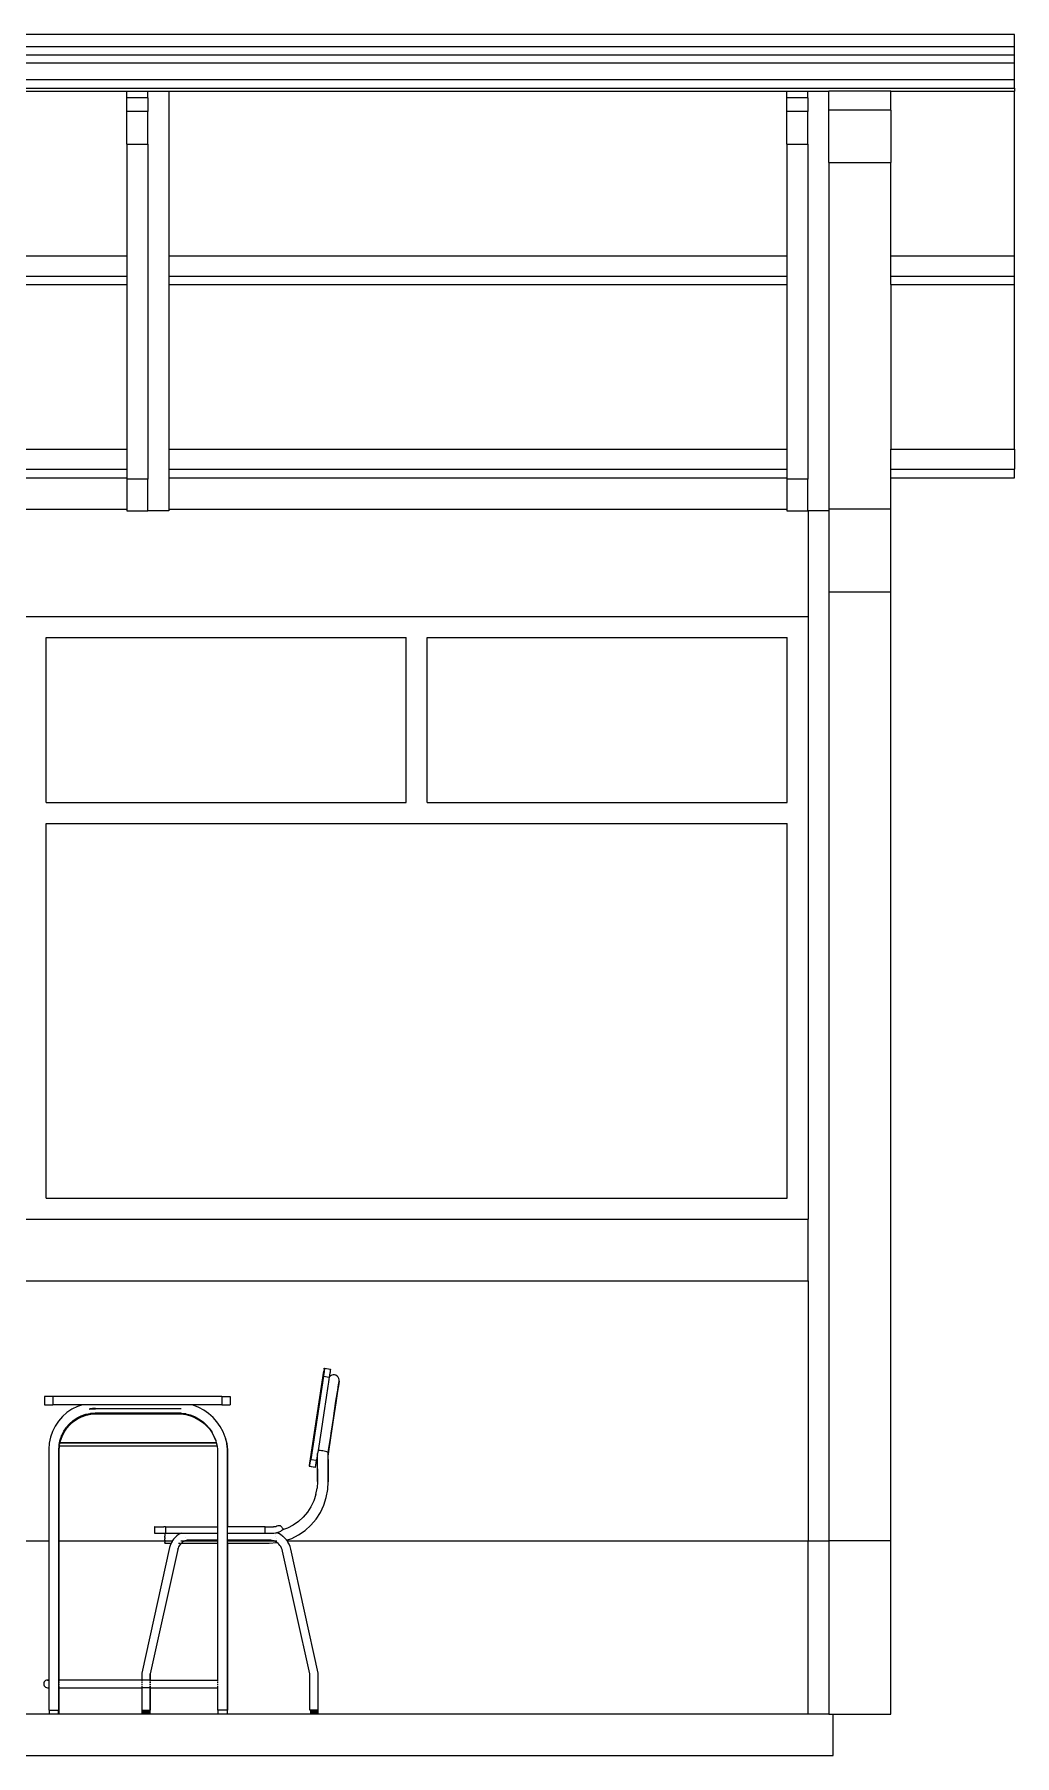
# Model space of a CAD drawing. Header units: metres. Extents: x -17 to 17.8, y -4 to 0.2.
# Drawn here: x 15.375 to 17.751, y -3.979 to 0.191 of the extents above; entities that cross this region are included whole.
import ezdxf

# ---------------------------------------------------------------- set-up
doc = ezdxf.new("R2010")
doc.units = ezdxf.units.M
doc.layers.add('SectionCutEdges', color=7, linetype='Continuous')

msp = doc.modelspace()

# ---------------------------------------------------------------- linework, layer by layer
for p, q in [((17.7507, 0.1909), (-2.9293, 0.1909)), ((17.7507, 0.19), (17.7507, 0.1909)), ((17.7507, 0.1873), (17.7507, 0.19)), ((17.7507, 0.1829), (17.7507, 0.1873)), ((17.7507, 0.1769), (17.7507, 0.1829)), ((17.7507, 0.1695), (17.7507, 0.1769)), ((17.7507, 0.1609), (17.7507, 0.1695)), ((17.7507, 0.1609), (-2.9293, 0.1609)), ((17.7507, 0.1407), (-2.9293, 0.1407)), ((17.7507, 0.1407), (17.7507, 0.1609)), ((17.7507, 0.1214), (17.7507, 0.1407)), ((17.7507, 0.1214), (-2.9293, 0.1214)), ((17.7507, 0.0812), (17.7507, 0.1214)), ((14.1028, 0.0531), (15.5995, 0.0531)), ((15.5995, 0.0373), (15.5995, 0.0531)), ((15.5995, 0.0531), (15.6503, 0.0531)), ((15.6503, 0.0373), (15.6503, 0.0531)), ((15.6503, 0.0531), (15.7011, 0.0531)), ((15.7011, 0.0531), (17.1991, 0.0531)), ((15.7011, 0.0531), (15.7011, -0.3457)), ((17.1991, 0.0373), (17.1991, 0.0531)), ((17.1991, 0.0531), (17.2499, 0.0531)), ((17.2499, 0.0373), (17.2499, 0.0531)), ((17.2499, 0.0531), (17.3007, 0.0531)), ((17.4507, 0.0531), (17.3007, 0.0531)), ((17.3007, 0.0078), (17.3007, 0.0531)), ((17.4507, 0.0078), (17.4507, 0.0531)), ((17.4507, 0.0531), (17.7507, 0.0531)), ((17.7507, 0.0605), (17.7507, 0.0531)), ((17.7507, -0.3457), (17.7507, 0.0531)), ((15.5995, 0.0039), (15.5995, 0.0373)), ((15.6503, 0.0373), (15.5995, 0.0373)), ((15.6503, 0.0373), (15.6503, 0.0039)), ((17.1991, 0.0039), (17.1991, 0.0373)), ((17.2499, 0.0373), (17.1991, 0.0373)), ((17.2499, 0.0373), (17.2499, 0.0039)), ((15.5995, -0.0752), (15.5995, -0.3457)), ((15.6503, -0.0752), (15.6503, -0.887)), ((17.1991, -0.0752), (17.1991, -0.3457)), ((17.2499, -0.0752), (17.2499, -0.887)), ((14.1028, -0.3457), (15.5995, -0.3457)), ((15.5995, -0.3457), (15.5995, -0.3947)), ((15.7011, -0.3457), (17.1991, -0.3457)), ((15.7011, -0.3457), (15.7011, -0.3947)), ((17.1991, -0.3457), (17.1991, -0.3947)), ((17.4507, -0.3457), (17.7507, -0.3457)), ((17.7507, -0.3947), (17.7507, -0.3457)), ((14.1028, -0.3947), (15.5995, -0.3947)), ((14.1028, -0.415), (15.5995, -0.415)), ((15.5995, -0.3947), (15.5995, -0.415)), ((15.5995, -0.415), (15.5995, -0.8138)), ((15.7011, -0.3947), (17.1991, -0.3947)), ((15.7011, -0.3947), (15.7011, -0.415)), ((15.7011, -0.415), (17.1991, -0.415)), ((15.7011, -0.415), (15.7011, -0.8138)), ((17.1991, -0.3947), (17.1991, -0.415)), ((17.1991, -0.415), (17.1991, -0.8138)), ((17.4507, -0.3947), (17.7507, -0.3947)), ((17.4507, -0.415), (17.7507, -0.415)), ((17.7507, -0.415), (17.7507, -0.3947)), ((17.7507, -0.8138), (17.7507, -0.415)), ((14.1028, -0.8138), (15.5995, -0.8138)), ((15.5995, -0.8138), (15.5995, -0.8628)), ((15.7011, -0.8138), (17.1991, -0.8138)), ((15.7011, -0.8138), (15.7011, -0.8628)), ((17.1991, -0.8138), (17.1991, -0.8628)), ((17.4507, -0.8138), (17.7507, -0.8138)), ((17.7507, -0.8138), (17.7507, -0.8628)), ((14.1028, -0.8628), (15.5995, -0.8628)), ((15.5995, -0.8628), (15.5995, -0.8831)), ((15.7011, -0.8628), (17.1991, -0.8628)), ((15.7011, -0.8628), (15.7011, -0.8831)), ((17.1991, -0.8628), (17.1991, -0.8831)), ((17.4507, -0.8628), (17.7507, -0.8628)), ((17.7507, -0.8831), (17.7507, -0.8628)), ((14.1028, -0.8831), (15.5995, -0.8831)), ((15.5995, -0.8831), (15.5995, -0.887)), ((15.7011, -0.8831), (17.1991, -0.8831)), ((15.7011, -0.8831), (15.7011, -0.9593)), ((17.1991, -0.8831), (17.1991, -0.887)), ((17.4507, -0.8831), (17.7507, -0.8831)), ((14.1028, -0.9593), (15.5995, -0.9593)), ((15.7011, -0.9632), (15.6503, -0.9632)), ((15.7011, -0.9593), (17.1991, -0.9593)), ((15.7011, -0.9593), (15.7011, -0.9632)), ((17.2507, -0.9632), (17.2499, -0.9632)), ((17.2507, -0.9632), (17.2507, -1.2193)), ((17.3007, -0.9632), (17.2507, -0.9632)), ((13.5057, -1.2193), (17.2507, -1.2193)), ((17.2507, -1.2193), (17.2507, -2.6793)), ((15.4036, -1.6701), (15.4036, -1.2701)), ((15.4036, -1.2701), (16.2763, -1.2701)), ((16.2763, -1.6701), (16.2763, -1.2701)), ((16.3271, -1.6701), (16.3271, -1.2701)), ((16.3271, -1.2701), (17.1999, -1.2701)), ((17.1999, -1.6701), (17.1999, -1.2701)), ((15.4036, -1.6701), (16.2763, -1.6701)), ((16.3271, -1.6701), (17.1999, -1.6701)), ((15.4036, -2.6285), (15.4036, -1.7209)), ((15.4036, -1.7209), (17.1999, -1.7209)), ((17.1999, -2.6285), (17.1999, -1.7209)), ((15.4036, -2.6285), (17.1999, -2.6285)), ((13.5057, -2.6793), (17.2507, -2.6793)), ((17.2507, -2.8293), (17.2507, -2.6793)), ((13.5057, -2.8293), (17.2507, -2.8293)), ((17.2507, -2.8293), (17.2507, -3.4593)), ((16.0773, -3.043), (16.0765, -3.048)), ((16.0773, -3.043), (16.0774, -3.0418)), ((16.0774, -3.0418), (16.0776, -3.041)), ((16.0776, -3.041), (16.0777, -3.0405)), ((16.0777, -3.0405), (16.0777, -3.0404)), ((16.0777, -3.0404), (16.0786, -3.0404)), ((16.0783, -3.043), (16.0781, -3.0444)), ((16.0784, -3.0418), (16.0783, -3.043)), ((16.0786, -3.041), (16.0784, -3.0418)), ((16.0786, -3.0404), (16.0786, -3.0405)), ((16.0786, -3.0404), (16.0928, -3.0427)), ((16.0786, -3.0405), (16.0786, -3.041)), ((16.0926, -3.0442), (16.0924, -3.0453)), ((16.0927, -3.0434), (16.0926, -3.0442)), ((16.0928, -3.0429), (16.0927, -3.0434)), ((16.0928, -3.0427), (16.0928, -3.0429)), ((16.0424, -3.2711), (16.0765, -3.048)), ((16.0757, -3.0598), (16.0449, -3.2617)), ((16.0761, -3.0573), (16.0757, -3.0598)), ((16.0757, -3.0598), (16.0899, -3.0622)), ((16.0765, -3.0548), (16.0761, -3.0573)), ((16.0769, -3.0524), (16.0765, -3.0548)), ((16.0772, -3.0501), (16.0769, -3.0524)), ((16.0775, -3.048), (16.0772, -3.0501)), ((16.0778, -3.0461), (16.0775, -3.048)), ((16.0781, -3.0444), (16.0778, -3.0461)), ((16.0865, -3.0844), (16.0823, -3.1119)), ((16.0881, -3.0742), (16.0865, -3.0844)), ((16.0891, -3.0675), (16.0881, -3.0742)), ((16.0881, -3.0742), (16.0882, -3.0749)), ((16.0899, -3.0624), (16.0891, -3.0675)), ((16.0903, -3.0596), (16.0899, -3.0622)), ((16.0903, -3.0616), (16.0899, -3.0624)), ((16.0899, -3.0622), (16.0899, -3.0624)), ((16.0907, -3.0571), (16.0903, -3.0596)), ((16.0928, -3.0591), (16.0903, -3.0616)), ((16.091, -3.0547), (16.0907, -3.0571)), ((16.0914, -3.0524), (16.091, -3.0547)), ((16.0917, -3.0503), (16.0914, -3.0524)), ((16.092, -3.0484), (16.0917, -3.0503)), ((16.0922, -3.0467), (16.092, -3.0484)), ((16.0924, -3.0453), (16.0922, -3.0467)), ((16.0958, -3.0574), (16.0928, -3.0591)), ((16.0992, -3.0566), (16.0958, -3.0574)), ((16.1026, -3.0567), (16.0992, -3.0566)), ((16.1059, -3.0577), (16.1026, -3.0567)), ((16.1089, -3.0596), (16.1059, -3.0577)), ((16.1113, -3.0622), (16.1089, -3.0596)), ((16.1127, -3.0789), (16.1101, -3.0966)), ((16.1103, -3.0939), (16.1125, -3.0798)), ((16.1129, -3.0653), (16.1113, -3.0622)), ((16.1125, -3.0798), (16.1128, -3.0775)), ((16.1136, -3.0724), (16.1127, -3.0789)), ((16.1128, -3.0775), (16.1136, -3.0724)), ((16.1137, -3.0688), (16.1129, -3.0653)), ((16.1136, -3.0724), (16.1137, -3.0688)), ((15.4, -3.1093), (15.3999, -3.1093)), ((15.3999, -3.1093), (15.3999, -3.1293)), ((15.4005, -3.1093), (15.4, -3.1093)), ((15.4014, -3.1093), (15.4005, -3.1093)), ((15.4025, -3.1093), (15.4014, -3.1093)), ((15.404, -3.1093), (15.4025, -3.1093)), ((15.4057, -3.1093), (15.404, -3.1093)), ((15.4077, -3.1093), (15.4057, -3.1093)), ((15.4099, -3.1093), (15.4077, -3.1093)), ((15.4122, -3.1093), (15.4099, -3.1093)), ((15.4147, -3.1093), (15.4122, -3.1093)), ((15.4172, -3.1093), (15.4147, -3.1093)), ((15.4199, -3.1093), (15.4172, -3.1093)), ((15.8299, -3.1093), (15.4199, -3.1093)), ((15.4199, -3.1093), (15.4199, -3.1293)), ((15.8299, -3.1093), (15.8299, -3.1293)), ((15.8299, -3.1093), (15.8325, -3.1093)), ((15.8325, -3.1093), (15.835, -3.1093)), ((15.835, -3.1093), (15.8375, -3.1093)), ((15.8375, -3.1093), (15.8399, -3.1093)), ((15.8399, -3.1093), (15.842, -3.1093)), ((15.842, -3.1093), (15.844, -3.1093)), ((15.844, -3.1093), (15.8457, -3.1093)), ((15.8457, -3.1093), (15.8472, -3.1093)), ((15.8472, -3.1093), (15.8483, -3.1093)), ((15.8483, -3.1093), (15.8492, -3.1093)), ((15.8492, -3.1093), (15.8497, -3.1093)), ((15.8497, -3.1093), (15.8499, -3.1093)), ((15.8499, -3.1093), (15.8499, -3.1293)), ((16.0823, -3.1119), (16.0767, -3.1485)), ((16.1059, -3.1246), (16.1004, -3.1611)), ((16.1007, -3.1561), (16.1053, -3.1263)), ((16.1053, -3.1263), (16.1062, -3.1206)), ((16.1101, -3.0966), (16.1059, -3.1246)), ((16.1062, -3.1206), (16.1096, -3.0981)), ((16.1096, -3.0981), (16.1103, -3.0939)), ((15.4, -3.1293), (15.3999, -3.1293)), ((15.4, -3.1293), (15.4005, -3.1293)), ((15.4014, -3.1293), (15.4005, -3.1293)), ((15.4014, -3.1293), (15.4025, -3.1293)), ((15.4025, -3.1293), (15.404, -3.1293)), ((15.404, -3.1293), (15.4057, -3.1293)), ((15.4057, -3.1293), (15.4077, -3.1293)), ((15.4077, -3.1293), (15.4099, -3.1293)), ((15.4099, -3.1293), (15.4122, -3.1293)), ((15.4122, -3.1293), (15.4147, -3.1293)), ((15.4147, -3.1293), (15.4172, -3.1293)), ((15.4172, -3.1293), (15.4199, -3.1293)), ((15.492, -3.1293), (15.4199, -3.1293)), ((15.4336, -3.169), (15.4254, -3.1811)), ((15.4432, -3.158), (15.4336, -3.169)), ((15.4542, -3.1483), (15.4432, -3.158)), ((15.4663, -3.1402), (15.4542, -3.1483)), ((15.4605, -3.1753), (15.4685, -3.1682)), ((15.4794, -3.1337), (15.4663, -3.1402)), ((15.4685, -3.1682), (15.4691, -3.1677)), ((15.4691, -3.1677), (15.4782, -3.1616)), ((15.4699, -3.17), (15.4794, -3.1636)), ((15.4782, -3.1616), (15.4786, -3.1613)), ((15.4786, -3.1613), (15.4887, -3.1563)), ((15.492, -3.1293), (15.4794, -3.1337)), ((15.4794, -3.1636), (15.4896, -3.1585)), ((15.4887, -3.1563), (15.4889, -3.1562)), ((15.4889, -3.1562), (15.4997, -3.1524)), ((15.4896, -3.1585), (15.5005, -3.1547)), ((15.4933, -3.1293), (15.492, -3.1293)), ((15.4992, -3.1293), (15.4933, -3.1293)), ((15.4933, -3.1293), (15.4933, -3.1293)), ((15.508, -3.1293), (15.4992, -3.1293)), ((15.4997, -3.1524), (15.4998, -3.1524)), ((15.4998, -3.1524), (15.5109, -3.1501)), ((15.5005, -3.1547), (15.5117, -3.1524)), ((15.5099, -3.1293), (15.508, -3.1293)), ((15.5092, -3.138), (15.5222, -3.137)), ((15.5092, -3.138), (15.5222, -3.137)), ((15.5096, -3.1404), (15.51, -3.1403)), ((15.5096, -3.1404), (15.51, -3.1403)), ((15.5219, -3.1293), (15.5099, -3.1293)), ((15.51, -3.1403), (15.523, -3.1393)), ((15.51, -3.1403), (15.523, -3.1393)), ((15.5109, -3.1501), (15.5114, -3.15)), ((15.5114, -3.15), (15.5227, -3.1492)), ((15.5117, -3.1524), (15.5234, -3.1515)), ((15.7317, -3.1293), (15.5219, -3.1293)), ((15.5227, -3.1492), (15.5233, -3.1492)), ((15.7311, -3.1393), (15.523, -3.1393)), ((15.7311, -3.1393), (15.523, -3.1393)), ((15.5233, -3.1492), (15.7304, -3.1492)), ((15.5234, -3.1515), (15.7311, -3.1515)), ((15.7304, -3.1492), (15.7313, -3.1493)), ((15.7311, -3.1515), (15.7423, -3.153)), ((15.7313, -3.1493), (15.7415, -3.1507)), ((15.7384, -3.1293), (15.7317, -3.1293)), ((15.7458, -3.1293), (15.7384, -3.1293)), ((15.7415, -3.1507), (15.7427, -3.151)), ((15.7423, -3.153), (15.7533, -3.1559)), ((15.7427, -3.151), (15.7525, -3.1536)), ((15.7495, -3.1293), (15.7458, -3.1293)), ((15.7543, -3.1293), (15.7495, -3.1293)), ((15.7525, -3.1536), (15.7631, -3.1577)), ((15.7533, -3.1559), (15.7639, -3.16)), ((15.7559, -3.1293), (15.7543, -3.1293)), ((15.7601, -3.1304), (15.7559, -3.1293)), ((15.8299, -3.1293), (15.7559, -3.1293)), ((15.7734, -3.1356), (15.7601, -3.1304)), ((15.7631, -3.1577), (15.7646, -3.1586)), ((15.7639, -3.16), (15.7739, -3.1654)), ((15.7646, -3.1586), (15.7732, -3.1631)), ((15.7732, -3.1631), (15.7747, -3.1642)), ((15.7859, -3.1423), (15.7734, -3.1356)), ((15.7739, -3.1654), (15.7833, -3.1719)), ((15.7747, -3.1642), (15.7825, -3.1696)), ((15.7976, -3.1504), (15.7859, -3.1423)), ((15.8083, -3.1599), (15.7976, -3.1504)), ((15.8178, -3.1706), (15.8083, -3.1599)), ((15.8299, -3.1293), (15.8325, -3.1293)), ((15.8325, -3.1293), (15.835, -3.1293)), ((15.835, -3.1293), (15.8375, -3.1293)), ((15.8375, -3.1293), (15.8399, -3.1293)), ((15.8399, -3.1293), (15.842, -3.1293)), ((15.842, -3.1293), (15.844, -3.1293)), ((15.844, -3.1293), (15.8457, -3.1293)), ((15.8457, -3.1293), (15.8472, -3.1293)), ((15.8472, -3.1293), (15.8483, -3.1293)), ((15.8483, -3.1293), (15.8492, -3.1293)), ((15.8492, -3.1293), (15.8497, -3.1293)), ((15.8497, -3.1293), (15.8499, -3.1293)), ((16.0767, -3.1485), (16.07, -3.1922)), ((16.1004, -3.1611), (16.0939, -3.2041)), ((16.0943, -3.1985), (16.0998, -3.1627)), ((16.0998, -3.1627), (16.1007, -3.1561)), ((15.4141, -3.208), (15.4111, -3.2223)), ((15.4189, -3.1942), (15.4141, -3.208)), ((15.4254, -3.1811), (15.4189, -3.1942)), ((15.4377, -3.2145), (15.4408, -3.2054)), ((15.4384, -3.2168), (15.4422, -3.2059)), ((15.4408, -3.2054), (15.4412, -3.2041)), ((15.4412, -3.2041), (15.4414, -3.2036)), ((15.4414, -3.2036), (15.4458, -3.1948)), ((15.4422, -3.2059), (15.4473, -3.1957)), ((15.4458, -3.1948), (15.4465, -3.1934)), ((15.4465, -3.1934), (15.4522, -3.185)), ((15.4473, -3.1957), (15.4537, -3.1862)), ((15.4522, -3.185), (15.4529, -3.1839)), ((15.4529, -3.1839), (15.4598, -3.1761)), ((15.4537, -3.1862), (15.4613, -3.1776)), ((15.4598, -3.1761), (15.4605, -3.1753)), ((15.4613, -3.1776), (15.4699, -3.17)), ((15.7825, -3.1696), (15.784, -3.171)), ((15.7833, -3.1719), (15.7918, -3.1795)), ((15.784, -3.171), (15.791, -3.1772)), ((15.791, -3.1772), (15.7925, -3.1788)), ((15.7918, -3.1795), (15.7993, -3.188)), ((15.7925, -3.1788), (15.7986, -3.1857)), ((15.7986, -3.1857), (15.8051, -3.195)), ((15.7993, -3.188), (15.8058, -3.1973)), ((15.8051, -3.195), (15.8062, -3.1971)), ((15.8058, -3.1973), (15.8112, -3.2074)), ((15.8062, -3.1971), (15.8105, -3.2051)), ((15.8105, -3.2051), (15.8113, -3.2073)), ((15.8112, -3.2074), (15.8149, -3.2168)), ((15.8113, -3.2073), (15.8146, -3.2157)), ((15.8259, -3.1823), (15.8178, -3.1706)), ((15.8326, -3.1948), (15.8259, -3.1823)), ((15.8378, -3.2081), (15.8326, -3.1948)), ((15.8381, -3.2092), (15.8378, -3.2081)), ((15.8386, -3.2104), (15.8381, -3.2092)), ((15.8414, -3.2219), (15.8381, -3.2092)), ((15.8422, -3.2242), (15.8386, -3.2104)), ((16.07, -3.1922), (16.0627, -3.2402)), ((16.0939, -3.2041), (16.0872, -3.248)), ((16.0872, -3.2451), (16.0933, -3.2051)), ((16.0933, -3.2051), (16.0943, -3.1985)), ((15.4111, -3.2223), (15.41, -3.2365)), ((15.41, -3.2365), (15.41, -3.4593)), ((15.4344, -3.2374), (15.435, -3.2299)), ((15.4344, -3.2397), (15.4344, -3.2374)), ((15.4344, -3.7964), (15.4344, -3.2397)), ((15.435, -3.2294), (15.4351, -3.2279)), ((15.4355, -3.2294), (15.435, -3.2294)), ((15.435, -3.2299), (15.435, -3.2294)), ((15.4355, -3.2299), (15.435, -3.2299)), ((15.4351, -3.2279), (15.4353, -3.2264)), ((15.4352, -3.2397), (15.4359, -3.2299)), ((15.4352, -3.4593), (15.4352, -3.2397)), ((15.4353, -3.2257), (15.4354, -3.2254)), ((15.4353, -3.2264), (15.4353, -3.2257)), ((15.4354, -3.2254), (15.4355, -3.2249)), ((15.4355, -3.2249), (15.436, -3.2223)), ((15.436, -3.2294), (15.4355, -3.2294)), ((15.4359, -3.2299), (15.4355, -3.2299)), ((15.436, -3.2223), (15.4356, -3.2223)), ((15.4361, -3.2218), (15.4357, -3.2218)), ((15.4359, -3.2299), (15.436, -3.2294)), ((15.8179, -3.2299), (15.4359, -3.2299)), ((15.436, -3.2223), (15.4361, -3.2218)), ((15.4368, -3.2223), (15.436, -3.2223)), ((15.436, -3.2294), (15.4361, -3.228)), ((15.8179, -3.2294), (15.436, -3.2294)), ((15.4361, -3.2218), (15.4372, -3.2165)), ((15.4369, -3.2218), (15.4361, -3.2218)), ((15.4361, -3.228), (15.4364, -3.2264)), ((15.4367, -3.2249), (15.4373, -3.2223)), ((15.4373, -3.2223), (15.4368, -3.2223)), ((15.4373, -3.2218), (15.4369, -3.2218)), ((15.4372, -3.2165), (15.4377, -3.2145)), ((15.4373, -3.2218), (15.4384, -3.2168)), ((15.8162, -3.2218), (15.4373, -3.2218)), ((15.4373, -3.2223), (15.4373, -3.2218)), ((15.8163, -3.2223), (15.4373, -3.2223)), ((15.8146, -3.2157), (15.8149, -3.2168)), ((15.8149, -3.2168), (15.8162, -3.2218)), ((15.8162, -3.2218), (15.8163, -3.2223)), ((15.8163, -3.2223), (15.817, -3.2249)), ((15.817, -3.2249), (15.8172, -3.2254)), ((15.8172, -3.2254), (15.8174, -3.2264)), ((15.8174, -3.2264), (15.8175, -3.2267)), ((15.8175, -3.2267), (15.8179, -3.2294)), ((15.8179, -3.2294), (15.8179, -3.2299)), ((15.8179, -3.2299), (15.819, -3.2378)), ((15.819, -3.2378), (15.819, -3.4254)), ((15.8418, -3.2243), (15.8414, -3.2219)), ((15.8434, -3.2361), (15.8418, -3.2243)), ((15.8442, -3.2384), (15.8422, -3.2242)), ((15.8434, -3.4254), (15.8434, -3.2361)), ((15.8442, -3.4254), (15.8442, -3.2384)), ((16.0611, -3.2508), (16.0607, -3.2531)), ((16.0611, -3.2508), (16.0617, -3.2471)), ((16.0612, -3.2552), (16.0611, -3.2508)), ((16.0627, -3.2402), (16.0617, -3.2471)), ((16.063, -3.2402), (16.0627, -3.2402)), ((16.0651, -3.2401), (16.063, -3.2402)), ((16.0679, -3.2403), (16.0651, -3.2401)), ((16.071, -3.2406), (16.0679, -3.2403)), ((16.0744, -3.2411), (16.071, -3.2406)), ((16.0778, -3.2417), (16.0744, -3.2411)), ((16.0809, -3.2424), (16.0778, -3.2417)), ((16.0836, -3.2431), (16.0809, -3.2424)), ((16.0856, -3.2439), (16.0836, -3.2431)), ((16.0868, -3.2445), (16.0856, -3.2439)), ((16.0872, -3.2451), (16.0868, -3.2445)), ((16.0872, -3.248), (16.0869, -3.2505)), ((16.0872, -3.248), (16.0872, -3.2451)), ((16.0876, -3.3158), (16.0872, -3.248)), ((16.0414, -3.2782), (16.0413, -3.2783)), ((16.0413, -3.2783), (16.0556, -3.2804)), ((16.0423, -3.2783), (16.0413, -3.2783)), ((16.0415, -3.2772), (16.0414, -3.2778)), ((16.0414, -3.2778), (16.0414, -3.2782)), ((16.0418, -3.2753), (16.0415, -3.2772)), ((16.0418, -3.2753), (16.0424, -3.2711)), ((16.0423, -3.2782), (16.0424, -3.2778)), ((16.0423, -3.2783), (16.0423, -3.2782)), ((16.0423, -3.2783), (16.0565, -3.2804)), ((16.0424, -3.2778), (16.0425, -3.2771)), ((16.0425, -3.2771), (16.0427, -3.2761)), ((16.0427, -3.2761), (16.0429, -3.2749)), ((16.0429, -3.2749), (16.0431, -3.2735)), ((16.0431, -3.2735), (16.0434, -3.2718)), ((16.0434, -3.2718), (16.0436, -3.27)), ((16.0436, -3.27), (16.0439, -3.2681)), ((16.0439, -3.2681), (16.0442, -3.266)), ((16.0442, -3.266), (16.0446, -3.2639)), ((16.0446, -3.2639), (16.0449, -3.2617)), ((16.0449, -3.2617), (16.0591, -3.2637)), ((16.0555, -3.2807), (16.0555, -3.2804)), ((16.0555, -3.2807), (16.0555, -3.2804)), ((16.0565, -3.2804), (16.0556, -3.2804)), ((16.0565, -3.2804), (16.0566, -3.2802)), ((16.0565, -3.2804), (16.0565, -3.2807)), ((16.0566, -3.2804), (16.0565, -3.2807)), ((16.0565, -3.2804), (16.0565, -3.2807)), ((16.0566, -3.2804), (16.0565, -3.2807)), ((16.0566, -3.2798), (16.0567, -3.2791)), ((16.0566, -3.2802), (16.0566, -3.2798)), ((16.0567, -3.2791), (16.0569, -3.2781)), ((16.0569, -3.2781), (16.0571, -3.2769)), ((16.0571, -3.2769), (16.0573, -3.2755)), ((16.0573, -3.2755), (16.0576, -3.2739)), ((16.0576, -3.2739), (16.0578, -3.272)), ((16.0578, -3.272), (16.0581, -3.2701)), ((16.0581, -3.2701), (16.0585, -3.268)), ((16.0585, -3.268), (16.0588, -3.2659)), ((16.0588, -3.2659), (16.0591, -3.2637)), ((16.0607, -3.2531), (16.0591, -3.2637)), ((16.0607, -3.2531), (16.0612, -3.3149)), ((16.0612, -3.3149), (16.0612, -3.2552)), ((16.0869, -3.2619), (16.0876, -3.3158)), ((16.0572, -3.3468), (16.0602, -3.3312)), ((16.0612, -3.3149), (16.0602, -3.3312)), ((16.0827, -3.3539), (16.0864, -3.3348)), ((16.0864, -3.3348), (16.0876, -3.3158)), ((16.0454, -3.3762), (16.0369, -3.3895)), ((16.0522, -3.3619), (16.0454, -3.3762)), ((16.0572, -3.3468), (16.0522, -3.3619)), ((16.0684, -3.39), (16.0767, -3.3724)), ((16.0767, -3.3724), (16.0827, -3.3539)), ((16.0152, -3.412), (16.0025, -3.4208)), ((16.0268, -3.4015), (16.0152, -3.412)), ((16.0369, -3.3895), (16.0268, -3.4015)), ((16.0455, -3.4209), (16.0579, -3.4062)), ((16.0579, -3.4062), (16.0684, -3.39)), ((14.2378, -3.4593), (15.41, -3.4593)), ((15.41, -3.4593), (15.4104, -3.4593)), ((15.41, -3.4593), (15.41, -3.7964)), ((15.4347, -3.4593), (15.4352, -3.4593)), ((15.4352, -3.4593), (15.6917, -3.4593)), ((15.4352, -3.7964), (15.4352, -3.4593)), ((15.6663, -3.4254), (15.6663, -3.4402)), ((15.6663, -3.4254), (15.6665, -3.4254)), ((15.6663, -3.4402), (15.6665, -3.4402)), ((15.6672, -3.4254), (15.6665, -3.4254)), ((15.6665, -3.4402), (15.6672, -3.4402)), ((15.6672, -3.4254), (15.6683, -3.4254)), ((15.6672, -3.4402), (15.6683, -3.4402)), ((15.6683, -3.4254), (15.6698, -3.4254)), ((15.6683, -3.4402), (15.6698, -3.4402)), ((15.6698, -3.4254), (15.6718, -3.4254)), ((15.6698, -3.4402), (15.6718, -3.4402)), ((15.6718, -3.4254), (15.674, -3.4254)), ((15.6718, -3.4402), (15.674, -3.4402)), ((15.674, -3.4254), (15.6766, -3.4254)), ((15.674, -3.4402), (15.6766, -3.4402)), ((15.6766, -3.4254), (15.6795, -3.4254)), ((15.6766, -3.4402), (15.6795, -3.4402)), ((15.6795, -3.4254), (15.6826, -3.4254)), ((15.6795, -3.4402), (15.6826, -3.4402)), ((15.6826, -3.4254), (15.6859, -3.4254)), ((15.6826, -3.4402), (15.6859, -3.4402)), ((15.6859, -3.4254), (15.6893, -3.4254)), ((15.6859, -3.4402), (15.6893, -3.4402)), ((15.6927, -3.4254), (15.6893, -3.4254)), ((15.6893, -3.4402), (15.6917, -3.4402)), ((15.6917, -3.4412), (15.6917, -3.4402)), ((15.6917, -3.4402), (15.6927, -3.4402)), ((15.6917, -3.4412), (15.6917, -3.444)), ((15.6917, -3.444), (15.6917, -3.4473)), ((15.6917, -3.4508), (15.6917, -3.4473)), ((15.6917, -3.4508), (15.6917, -3.4544)), ((15.6917, -3.4577), (15.6917, -3.4544)), ((15.6917, -3.4577), (15.6917, -3.4593)), ((15.6917, -3.4605), (15.6917, -3.4593)), ((15.6917, -3.4593), (15.7095, -3.4593)), ((15.6917, -3.4605), (15.6917, -3.4627)), ((15.6927, -3.4254), (15.819, -3.4254)), ((15.6927, -3.4254), (15.6927, -3.4402)), ((15.6927, -3.4402), (15.7315, -3.4402)), ((15.7089, -3.4605), (15.7077, -3.4627)), ((15.7092, -3.4597), (15.7088, -3.4605)), ((15.7093, -3.4598), (15.7089, -3.4605)), ((15.7095, -3.4593), (15.7092, -3.4597)), ((15.7096, -3.4593), (15.7093, -3.4597)), ((15.7093, -3.4597), (15.7093, -3.4598)), ((15.7106, -3.4577), (15.7095, -3.4593)), ((15.7095, -3.4593), (15.7096, -3.4593)), ((15.7107, -3.4577), (15.7096, -3.4593)), ((15.7096, -3.4593), (15.71, -3.4593)), ((15.7125, -3.4551), (15.7107, -3.4577)), ((15.7131, -3.4544), (15.7125, -3.4551)), ((15.7161, -3.4509), (15.7131, -3.4544)), ((15.7199, -3.4473), (15.7161, -3.4508)), ((15.7162, -3.4508), (15.7161, -3.4509)), ((15.72, -3.4473), (15.7162, -3.4508)), ((15.7202, -3.4471), (15.72, -3.4473)), ((15.7245, -3.444), (15.7202, -3.4471)), ((15.7246, -3.4439), (15.7245, -3.444)), ((15.7294, -3.4412), (15.7246, -3.4439)), ((15.7293, -3.4411), (15.7293, -3.4412)), ((15.7293, -3.4411), (15.7294, -3.4412)), ((15.7315, -3.4402), (15.7294, -3.4411)), ((15.7294, -3.4411), (15.7294, -3.4412)), ((15.7301, -3.4593), (15.7336, -3.4593)), ((15.7315, -3.4402), (15.7423, -3.4402)), ((15.7339, -3.4593), (15.7397, -3.4593)), ((15.7372, -3.4605), (15.7353, -3.4616)), ((15.738, -3.46), (15.7371, -3.4605)), ((15.7381, -3.46), (15.7372, -3.4605)), ((15.7381, -3.46), (15.738, -3.46)), ((15.7397, -3.4593), (15.7381, -3.46)), ((15.7397, -3.4593), (15.7398, -3.4593)), ((15.741, -3.4587), (15.7398, -3.4593)), ((15.7398, -3.4593), (15.819, -3.4593)), ((15.7403, -3.4406), (15.7403, -3.4406)), ((15.7411, -3.4587), (15.741, -3.4587)), ((15.7441, -3.4578), (15.7411, -3.4587)), ((15.7423, -3.4402), (15.7455, -3.4402)), ((15.7424, -3.4505), (15.7425, -3.4505)), ((15.7442, -3.4578), (15.7441, -3.4578)), ((15.7448, -3.4577), (15.7442, -3.4578)), ((15.7449, -3.4577), (15.7448, -3.4577)), ((15.7473, -3.4573), (15.7449, -3.4577)), ((15.7455, -3.4402), (15.819, -3.4402)), ((15.7508, -3.4571), (15.7473, -3.4573)), ((15.819, -3.4571), (15.7508, -3.4571)), ((15.819, -3.4254), (15.819, -3.4402)), ((15.819, -3.4402), (15.819, -3.4412)), ((15.819, -3.4412), (15.819, -3.4416)), ((15.819, -3.4416), (15.819, -3.4441)), ((15.819, -3.4441), (15.819, -3.4468)), ((15.819, -3.4468), (15.819, -3.4495)), ((15.819, -3.4495), (15.819, -3.452)), ((15.819, -3.452), (15.819, -3.4544)), ((15.819, -3.4544), (15.819, -3.4558)), ((15.819, -3.4558), (15.819, -3.4568)), ((15.819, -3.4568), (15.819, -3.4571)), ((15.819, -3.4571), (15.819, -3.4577)), ((15.819, -3.4577), (15.819, -3.4593)), ((15.819, -3.4593), (15.819, -3.4605)), ((15.819, -3.4605), (15.819, -3.4627)), ((15.8434, -3.4254), (15.843, -3.4254)), ((15.843, -3.4402), (15.8434, -3.4402)), ((15.8434, -3.4571), (15.843, -3.4571)), ((15.843, -3.4593), (15.8434, -3.4593)), ((15.8442, -3.4254), (15.8434, -3.4254)), ((15.8434, -3.4402), (15.8434, -3.4254)), ((15.8434, -3.4412), (15.8434, -3.4402)), ((15.8434, -3.4402), (15.8442, -3.4402)), ((15.8434, -3.4416), (15.8434, -3.4412)), ((15.8434, -3.4441), (15.8434, -3.4416)), ((15.8434, -3.4468), (15.8434, -3.4441)), ((15.8434, -3.4495), (15.8434, -3.4468)), ((15.8434, -3.452), (15.8434, -3.4495)), ((15.8434, -3.4544), (15.8434, -3.452)), ((15.8434, -3.4558), (15.8434, -3.4544)), ((15.8434, -3.4568), (15.8434, -3.4558)), ((15.8434, -3.4571), (15.8434, -3.4568)), ((15.944, -3.4571), (15.8434, -3.4571)), ((15.8434, -3.4577), (15.8434, -3.4571)), ((15.8434, -3.4593), (15.8434, -3.4577)), ((15.8434, -3.4605), (15.8434, -3.4593)), ((15.8434, -3.4593), (15.8442, -3.4593)), ((15.8434, -3.4627), (15.8434, -3.4605)), ((15.9347, -3.4254), (15.8442, -3.4254)), ((15.8442, -3.4412), (15.8442, -3.4402)), ((15.8442, -3.4402), (15.9347, -3.4402)), ((15.8442, -3.4593), (15.8442, -3.4577)), ((15.8442, -3.4605), (15.8442, -3.4593)), ((15.8442, -3.4593), (15.956, -3.4593)), ((15.9347, -3.4402), (15.9347, -3.4254)), ((15.9347, -3.4254), (15.9549, -3.4254)), ((15.9347, -3.4402), (15.95, -3.4402)), ((15.944, -3.4571), (15.9442, -3.4571)), ((15.9481, -3.4573), (15.9442, -3.4571)), ((15.9482, -3.4573), (15.9481, -3.4573)), ((15.9518, -3.4579), (15.9482, -3.4573)), ((15.95, -3.4402), (15.9501, -3.4402)), ((15.9501, -3.4402), (15.9529, -3.4402)), ((15.9519, -3.4579), (15.9518, -3.4579)), ((15.9554, -3.459), (15.9519, -3.4579)), ((15.9529, -3.4402), (15.9554, -3.4402)), ((15.9576, -3.4252), (15.9549, -3.4254)), ((15.9554, -3.4402), (15.9594, -3.4399)), ((15.9555, -3.459), (15.9554, -3.459)), ((15.956, -3.4593), (15.9555, -3.459)), ((15.9558, -3.4578), (15.9558, -3.4578)), ((15.9561, -3.4593), (15.956, -3.4593)), ((15.9569, -3.4597), (15.9561, -3.4593)), ((15.9561, -3.4593), (15.9592, -3.4593)), ((15.957, -3.4597), (15.9569, -3.4597)), ((15.9589, -3.4605), (15.957, -3.4597)), ((15.9602, -3.4247), (15.9576, -3.4252)), ((15.9586, -3.4493), (15.9586, -3.4493)), ((15.9608, -3.4616), (15.9589, -3.4605)), ((15.9593, -3.4593), (15.9593, -3.4593)), ((15.9594, -3.4399), (15.9596, -3.4399)), ((15.9595, -3.4593), (15.962, -3.4593)), ((15.9596, -3.4399), (15.9623, -3.4393)), ((15.9602, -3.4443), (15.9601, -3.4443)), ((15.9627, -3.4238), (15.9602, -3.4247)), ((15.9619, -3.4536), (15.9619, -3.4537)), ((15.962, -3.4593), (15.9625, -3.4593)), ((15.9623, -3.4393), (15.9639, -3.439)), ((15.9626, -3.4395), (15.9623, -3.4393)), ((15.9671, -3.4414), (15.9626, -3.4395)), ((15.965, -3.4226), (15.9627, -3.4238)), ((15.9639, -3.439), (15.9681, -3.4375)), ((15.965, -3.4226), (15.9656, -3.4223)), ((15.9656, -3.4223), (15.9661, -3.422)), ((15.9661, -3.422), (15.9667, -3.4218)), ((15.9667, -3.4218), (15.9673, -3.4217)), ((15.9676, -3.4416), (15.9671, -3.4414)), ((15.9673, -3.4217), (15.9679, -3.4216)), ((15.9715, -3.4439), (15.9676, -3.4416)), ((15.9679, -3.4216), (15.9685, -3.4216)), ((15.9681, -3.4375), (15.9722, -3.4354)), ((15.9685, -3.4216), (15.9692, -3.4216)), ((15.9692, -3.4216), (15.9698, -3.4217)), ((15.9698, -3.4217), (15.9704, -3.4218)), ((15.9704, -3.4218), (15.9709, -3.422)), ((15.9709, -3.422), (15.9715, -3.4223)), ((15.9715, -3.4223), (15.9721, -3.4226)), ((15.9729, -3.4446), (15.9715, -3.4439)), ((15.9786, -3.4304), (15.9721, -3.4226)), ((15.9722, -3.4354), (15.9725, -3.4352)), ((15.9725, -3.4352), (15.9744, -3.4339)), ((15.9756, -3.4466), (15.9729, -3.4446)), ((15.9759, -3.4328), (15.9744, -3.4339)), ((15.9777, -3.4482), (15.9756, -3.4466)), ((15.9759, -3.4328), (15.9767, -3.4321)), ((15.9887, -3.4279), (15.9767, -3.4321)), ((15.9767, -3.4321), (15.9786, -3.4304)), ((15.9782, -3.4486), (15.9777, -3.4482)), ((15.9791, -3.4494), (15.9782, -3.4486)), ((15.9818, -3.452), (15.9791, -3.4494)), ((15.9822, -3.4523), (15.9818, -3.452)), ((15.9839, -3.4542), (15.9822, -3.4523)), ((15.9854, -3.456), (15.9839, -3.4542)), ((15.9862, -3.4569), (15.9854, -3.456)), ((15.9863, -3.4571), (15.9862, -3.4569)), ((15.9866, -3.4575), (15.9863, -3.4571)), ((15.9866, -3.4575), (15.9988, -3.4532)), ((15.9878, -3.4593), (15.9866, -3.4575)), ((15.9878, -3.4593), (17.2507, -3.4593)), ((15.9896, -3.462), (15.9878, -3.4593)), ((16.0025, -3.4208), (15.9887, -3.4279)), ((15.9988, -3.4532), (16.0157, -3.4446)), ((16.0157, -3.4446), (16.0313, -3.4337)), ((16.0313, -3.4337), (16.0455, -3.4209)), ((17.2507, -3.8793), (17.2507, -3.4593)), ((17.2507, -3.4593), (17.3007, -3.4593)), ((15.703, -3.4751), (15.6353, -3.7792)), ((15.7031, -3.4751), (15.6354, -3.7792)), ((15.7226, -3.4803), (15.6555, -3.7816)), ((15.6917, -3.4646), (15.6917, -3.4627)), ((15.6917, -3.4646), (15.7066, -3.4646)), ((15.7044, -3.4699), (15.703, -3.4751)), ((15.7045, -3.4699), (15.7031, -3.4751)), ((15.7031, -3.4751), (15.7031, -3.4751)), ((15.7065, -3.4647), (15.7044, -3.4699)), ((15.7046, -3.4699), (15.7045, -3.4699)), ((15.7066, -3.4647), (15.7046, -3.4699)), ((15.7048, -3.47), (15.7048, -3.47)), ((15.7066, -3.4646), (15.7065, -3.4647)), ((15.7076, -3.4627), (15.7066, -3.4646)), ((15.7066, -3.4646), (15.7067, -3.4646)), ((15.7067, -3.4647), (15.7066, -3.4647)), ((15.7077, -3.4627), (15.7067, -3.4646)), ((15.7067, -3.4646), (15.7067, -3.4647)), ((15.7223, -3.4764), (15.7223, -3.4764)), ((15.7235, -3.4769), (15.7225, -3.4803)), ((15.7236, -3.4769), (15.7226, -3.4803)), ((15.7232, -3.4767), (15.7232, -3.4768)), ((15.7235, -3.4768), (15.7235, -3.4769)), ((15.7248, -3.4738), (15.7236, -3.4769)), ((15.7262, -3.4709), (15.7247, -3.4738)), ((15.7248, -3.4646), (15.7275, -3.4646)), ((15.7264, -3.4709), (15.7248, -3.4738)), ((15.7263, -3.4709), (15.7262, -3.4709)), ((15.7282, -3.4682), (15.7264, -3.4709)), ((15.7275, -3.4646), (15.7276, -3.4646)), ((15.7303, -3.4657), (15.7282, -3.4682)), ((15.7292, -3.4646), (15.7315, -3.4646)), ((15.7315, -3.4646), (15.7303, -3.4657)), ((15.7316, -3.4646), (15.7303, -3.4657)), ((15.7326, -3.4635), (15.7315, -3.4646)), ((15.7315, -3.4646), (15.7316, -3.4646)), ((15.7327, -3.4635), (15.7316, -3.4646)), ((15.7316, -3.4646), (15.819, -3.4646)), ((15.7337, -3.4627), (15.7326, -3.4635)), ((15.7338, -3.4627), (15.7327, -3.4635)), ((15.7353, -3.4616), (15.7338, -3.4627)), ((15.819, -3.4627), (15.819, -3.4646)), ((15.819, -3.4646), (15.819, -3.7964)), ((15.843, -3.4646), (15.8434, -3.4646)), ((15.8434, -3.4646), (15.8434, -3.4627)), ((15.8434, -3.8693), (15.8434, -3.4646)), ((15.8434, -3.4646), (15.8442, -3.4646)), ((15.8442, -3.4646), (15.8442, -3.4627)), ((15.8442, -3.8693), (15.8442, -3.4646)), ((15.8442, -3.4646), (15.9442, -3.4646)), ((15.9442, -3.4646), (15.9626, -3.4633)), ((15.962, -3.4623), (15.9607, -3.4616)), ((15.9621, -3.4623), (15.9608, -3.4616)), ((15.9632, -3.4632), (15.962, -3.4623)), ((15.9633, -3.4632), (15.9621, -3.4623)), ((15.9621, -3.4623), (15.9621, -3.4623)), ((15.9626, -3.4633), (15.9632, -3.4632)), ((15.9651, -3.4646), (15.9632, -3.4632)), ((15.9632, -3.4632), (15.9633, -3.4632)), ((15.9633, -3.4632), (15.9636, -3.4631)), ((15.9651, -3.4645), (15.9633, -3.4632)), ((15.9636, -3.4631), (15.9637, -3.4631)), ((15.9652, -3.4646), (15.9651, -3.4645)), ((15.9678, -3.4671), (15.9651, -3.4646)), ((15.9679, -3.4671), (15.9652, -3.4646)), ((15.9668, -3.4624), (15.9669, -3.4624)), ((15.9669, -3.4624), (15.967, -3.4624)), ((15.9703, -3.47), (15.9678, -3.4671)), ((15.968, -3.4671), (15.9679, -3.4671)), ((15.9704, -3.47), (15.968, -3.4671)), ((15.9725, -3.4731), (15.9703, -3.47)), ((15.9726, -3.4731), (15.9704, -3.47)), ((15.9743, -3.4765), (15.9725, -3.4731)), ((15.9744, -3.4765), (15.9726, -3.4731)), ((15.9757, -3.4801), (15.9743, -3.4765)), ((15.9758, -3.48), (15.9744, -3.4765)), ((15.9768, -3.4841), (15.9757, -3.4801)), ((15.9758, -3.4801), (15.9758, -3.48)), ((15.9769, -3.484), (15.9758, -3.4801)), ((15.976, -3.48), (15.976, -3.48)), ((16.0431, -3.7816), (15.9768, -3.4841)), ((15.9769, -3.4797), (15.9769, -3.4796)), ((15.9769, -3.4841), (15.9769, -3.484)), ((16.0432, -3.7816), (15.9769, -3.4841)), ((15.9925, -3.4674), (15.9896, -3.462)), ((15.9948, -3.4731), (15.9925, -3.4674)), ((15.9964, -3.4788), (15.9948, -3.4731)), ((16.0633, -3.7792), (15.9964, -3.4788)), ((15.6353, -3.7792), (15.6353, -3.7964)), ((15.6354, -3.7792), (15.6354, -3.7964)), ((15.6554, -3.7816), (15.6554, -3.7964)), ((15.6555, -3.7816), (15.6555, -3.7964)), ((16.0431, -3.8694), (16.0431, -3.7816)), ((16.0432, -3.8694), (16.0432, -3.7816)), ((16.0633, -3.8694), (16.0633, -3.7792)), ((15.3982, -3.8032), (15.3979, -3.8056)), ((15.3979, -3.8056), (15.3982, -3.808)), ((15.3991, -3.801), (15.3982, -3.8032)), ((15.3982, -3.808), (15.3991, -3.8102)), ((15.4006, -3.7991), (15.3991, -3.801)), ((15.3991, -3.8102), (15.4006, -3.8121)), ((15.4025, -3.7977), (15.4006, -3.7991)), ((15.4006, -3.8121), (15.4025, -3.8135)), ((15.4047, -3.7968), (15.4025, -3.7977)), ((15.4025, -3.8135), (15.4047, -3.8144)), ((15.4071, -3.7964), (15.4047, -3.7968)), ((15.4047, -3.8144), (15.4071, -3.8148)), ((15.4094, -3.7968), (15.4071, -3.7964)), ((15.4071, -3.7964), (15.41, -3.7964)), ((15.4071, -3.8148), (15.4076, -3.8148)), ((15.4076, -3.8148), (15.4091, -3.8148)), ((15.4091, -3.8148), (15.41, -3.8148)), ((15.41, -3.797), (15.4094, -3.7968)), ((15.4094, -3.8144), (15.41, -3.8142)), ((15.4104, -3.7964), (15.41, -3.7964)), ((15.41, -3.7964), (15.41, -3.797)), ((15.41, -3.797), (15.41, -3.7991)), ((15.4104, -3.7972), (15.41, -3.797)), ((15.41, -3.7991), (15.41, -3.801)), ((15.41, -3.801), (15.41, -3.8032)), ((15.41, -3.8032), (15.41, -3.8056)), ((15.41, -3.8056), (15.41, -3.808)), ((15.41, -3.808), (15.41, -3.8102)), ((15.41, -3.8102), (15.41, -3.8142)), ((15.41, -3.8142), (15.4104, -3.814)), ((15.41, -3.8142), (15.41, -3.8145)), ((15.41, -3.8145), (15.41, -3.8148)), ((15.41, -3.8148), (15.41, -3.8693)), ((15.41, -3.8148), (15.4104, -3.8148)), ((15.434, -3.7964), (15.4344, -3.7964)), ((15.434, -3.8148), (15.4344, -3.8148)), ((15.4344, -3.7964), (15.4347, -3.7964)), ((15.4344, -3.7991), (15.4344, -3.7964)), ((15.4344, -3.801), (15.4344, -3.7991)), ((15.4344, -3.8032), (15.4344, -3.801)), ((15.4344, -3.8056), (15.4344, -3.8032)), ((15.4344, -3.808), (15.4344, -3.8056)), ((15.4344, -3.8102), (15.4344, -3.808)), ((15.4344, -3.8144), (15.4344, -3.8102)), ((15.4344, -3.8148), (15.4344, -3.8144)), ((15.4344, -3.8693), (15.4344, -3.8148)), ((15.4344, -3.8148), (15.4347, -3.8148)), ((15.4347, -3.7964), (15.4352, -3.7964)), ((15.4347, -3.8148), (15.4352, -3.8148)), ((15.4352, -3.7991), (15.4352, -3.7964)), ((15.6353, -3.7964), (15.4352, -3.7964)), ((15.4352, -3.8032), (15.4352, -3.801)), ((15.4352, -3.808), (15.4352, -3.8056)), ((15.4352, -3.8144), (15.4352, -3.8102)), ((15.4352, -3.8693), (15.4352, -3.8148)), ((15.4352, -3.8148), (15.4371, -3.8148)), ((15.4371, -3.8148), (15.4441, -3.8148)), ((15.4441, -3.8148), (15.4515, -3.8148)), ((15.4515, -3.8148), (15.4592, -3.8148)), ((15.4592, -3.8148), (15.4671, -3.8148)), ((15.4671, -3.8148), (15.6353, -3.8148)), ((15.6353, -3.7964), (15.6353, -3.7991)), ((15.6354, -3.7964), (15.6353, -3.7964)), ((15.6353, -3.801), (15.6353, -3.8032)), ((15.6353, -3.8056), (15.6353, -3.808)), ((15.6353, -3.8102), (15.6353, -3.8144)), ((15.6353, -3.8148), (15.6353, -3.8694)), ((15.6354, -3.8148), (15.6353, -3.8148)), ((15.6354, -3.7964), (15.6354, -3.7991)), ((15.6358, -3.7964), (15.6354, -3.7964)), ((15.6354, -3.801), (15.6354, -3.8032)), ((15.6354, -3.8056), (15.6354, -3.808)), ((15.6354, -3.8102), (15.6354, -3.8144)), ((15.6354, -3.8148), (15.6354, -3.8694)), ((15.6358, -3.8148), (15.6354, -3.8148)), ((15.6358, -3.7964), (15.6367, -3.7964)), ((15.6358, -3.8148), (15.6367, -3.8148)), ((15.6369, -3.7964), (15.6367, -3.7964)), ((15.6369, -3.8148), (15.6367, -3.8148)), ((15.6385, -3.7964), (15.6369, -3.7964)), ((15.6385, -3.8148), (15.6369, -3.8148)), ((15.6406, -3.7964), (15.6385, -3.7964)), ((15.6406, -3.8148), (15.6385, -3.8148)), ((15.6431, -3.7964), (15.6406, -3.7964)), ((15.6431, -3.8148), (15.6406, -3.8148)), ((15.6457, -3.7964), (15.6431, -3.7964)), ((15.6457, -3.8148), (15.6431, -3.8148)), ((15.6483, -3.7964), (15.6457, -3.7964)), ((15.6483, -3.8148), (15.6457, -3.8148)), ((15.6507, -3.7964), (15.6483, -3.7964)), ((15.6507, -3.8148), (15.6483, -3.8148)), ((15.6527, -3.7964), (15.6507, -3.7964)), ((15.6527, -3.8148), (15.6507, -3.8148)), ((15.6543, -3.7964), (15.6527, -3.7964)), ((15.6543, -3.8148), (15.6527, -3.8148)), ((15.6552, -3.7964), (15.6543, -3.7964)), ((15.6552, -3.8148), (15.6543, -3.8148)), ((15.6552, -3.7964), (15.6554, -3.7964)), ((15.6552, -3.8148), (15.6554, -3.8148)), ((15.6554, -3.7964), (15.6554, -3.7991)), ((15.6554, -3.7964), (15.6555, -3.7964)), ((15.6554, -3.801), (15.6554, -3.8032)), ((15.6554, -3.8056), (15.6554, -3.808)), ((15.6554, -3.8102), (15.6554, -3.8144)), ((15.6554, -3.8148), (15.6554, -3.8694)), ((15.6554, -3.8148), (15.6555, -3.8148)), ((15.6555, -3.7964), (15.819, -3.7964)), ((15.6555, -3.7964), (15.6555, -3.7991)), ((15.6555, -3.801), (15.6555, -3.8032)), ((15.6555, -3.8056), (15.6555, -3.808)), ((15.6555, -3.8102), (15.6555, -3.8144)), ((15.6555, -3.8148), (15.6555, -3.8694)), ((15.6555, -3.8148), (15.819, -3.8148)), ((15.819, -3.7964), (15.819, -3.7991)), ((15.819, -3.801), (15.819, -3.8032)), ((15.819, -3.8056), (15.819, -3.808)), ((15.819, -3.8102), (15.819, -3.8144)), ((15.819, -3.8145), (15.819, -3.8148)), ((15.819, -3.8148), (15.819, -3.8693)), ((15.41, -3.8693), (15.4104, -3.8693)), ((15.4104, -3.8693), (15.4113, -3.8693)), ((15.4113, -3.8693), (15.4113, -3.8793)), ((15.4113, -3.8693), (15.4114, -3.8693)), ((15.4114, -3.8693), (15.4116, -3.8693)), ((15.4114, -3.8693), (15.4114, -3.8793)), ((15.4116, -3.8693), (15.4127, -3.8693)), ((15.4127, -3.8693), (15.4136, -3.8693)), ((15.4136, -3.8693), (15.4145, -3.8693)), ((15.4145, -3.8693), (15.4161, -3.8693)), ((15.4161, -3.8693), (15.4167, -3.8693)), ((15.4167, -3.8693), (15.4191, -3.8693)), ((15.4191, -3.8693), (15.4194, -3.8693)), ((15.4194, -3.8693), (15.4222, -3.8693)), ((15.4222, -3.8693), (15.425, -3.8693)), ((15.425, -3.8693), (15.4254, -3.8693)), ((15.4254, -3.8693), (15.4277, -3.8693)), ((15.4277, -3.8693), (15.4283, -3.8693)), ((15.4283, -3.8693), (15.43, -3.8693)), ((15.43, -3.8693), (15.4308, -3.8693)), ((15.4308, -3.8693), (15.4317, -3.8693)), ((15.4317, -3.8693), (15.4328, -3.8693)), ((15.4328, -3.8693), (15.4332, -3.8693)), ((15.4332, -3.8693), (15.4332, -3.8793)), ((15.4332, -3.8693), (15.434, -3.8693)), ((15.434, -3.8693), (15.4341, -3.8693)), ((15.4341, -3.8693), (15.4344, -3.8693)), ((15.4344, -3.8693), (15.4345, -3.8693)), ((15.4345, -3.8693), (15.4347, -3.8693)), ((15.4345, -3.8693), (15.4345, -3.8793)), ((15.4347, -3.8693), (15.4352, -3.8693)), ((15.6353, -3.8694), (15.6354, -3.8694)), ((15.6358, -3.8694), (15.6354, -3.8694)), ((15.636, -3.8694), (15.6358, -3.8694)), ((15.636, -3.8694), (15.636, -3.8793)), ((15.636, -3.8694), (15.6361, -3.8694)), ((15.6361, -3.8694), (15.6361, -3.8793)), ((15.6363, -3.8694), (15.6361, -3.8694)), ((15.6363, -3.8694), (15.6363, -3.8793)), ((15.6363, -3.8694), (15.6365, -3.8694)), ((15.6365, -3.8694), (15.6365, -3.8793)), ((15.6367, -3.8694), (15.6365, -3.8694)), ((15.6369, -3.8694), (15.6367, -3.8694)), ((15.6369, -3.8694), (15.6374, -3.8694)), ((15.6374, -3.8694), (15.6374, -3.8793)), ((15.6374, -3.8694), (15.6385, -3.8694)), ((15.6385, -3.8694), (15.639, -3.8694)), ((15.639, -3.8694), (15.639, -3.8793)), ((15.639, -3.8694), (15.6406, -3.8694)), ((15.6406, -3.8694), (15.6409, -3.8694)), ((15.6409, -3.8694), (15.6409, -3.8793)), ((15.6409, -3.8694), (15.6431, -3.8694)), ((15.6431, -3.8694), (15.6432, -3.8694)), ((15.6432, -3.8694), (15.6432, -3.8793)), ((15.6432, -3.8694), (15.6457, -3.8694)), ((15.6457, -3.8694), (15.6457, -3.8793)), ((15.6457, -3.8694), (15.6481, -3.8694)), ((15.6481, -3.8694), (15.6481, -3.8793)), ((15.6481, -3.8694), (15.6483, -3.8694)), ((15.6483, -3.8694), (15.6503, -3.8694)), ((15.6503, -3.8694), (15.6503, -3.8793)), ((15.6503, -3.8694), (15.6507, -3.8694)), ((15.6507, -3.8694), (15.6522, -3.8694)), ((15.6522, -3.8694), (15.6522, -3.8793)), ((15.6522, -3.8694), (15.6527, -3.8694)), ((15.6527, -3.8694), (15.6537, -3.8694)), ((15.6537, -3.8694), (15.6537, -3.8793)), ((15.6537, -3.8694), (15.6543, -3.8694)), ((15.6543, -3.8694), (15.6546, -3.8694)), ((15.6546, -3.8694), (15.6547, -3.8694)), ((15.6546, -3.8694), (15.6546, -3.8793)), ((15.6547, -3.8694), (15.6547, -3.8793)), ((15.6547, -3.8694), (15.6548, -3.8694)), ((15.6548, -3.8694), (15.6548, -3.8793)), ((15.6552, -3.8694), (15.6548, -3.8694)), ((15.6554, -3.8694), (15.6552, -3.8694)), ((15.6555, -3.8694), (15.6554, -3.8694)), ((15.819, -3.8693), (15.8194, -3.8693)), ((15.8194, -3.8693), (15.8201, -3.8693)), ((15.8201, -3.8693), (15.8201, -3.8793)), ((15.8205, -3.8693), (15.8201, -3.8693)), ((15.8207, -3.8693), (15.8205, -3.8693)), ((15.8216, -3.8693), (15.8207, -3.8693)), ((15.8226, -3.8693), (15.8216, -3.8693)), ((15.8233, -3.8693), (15.8226, -3.8693)), ((15.8251, -3.8693), (15.8233, -3.8693)), ((15.8256, -3.8693), (15.8251, -3.8693)), ((15.8281, -3.8693), (15.8256, -3.8693)), ((15.8283, -3.8693), (15.8281, -3.8693)), ((15.8312, -3.8693), (15.8283, -3.8693)), ((15.8341, -3.8693), (15.8312, -3.8693)), ((15.8344, -3.8693), (15.8341, -3.8693)), ((15.8368, -3.8693), (15.8344, -3.8693)), ((15.8373, -3.8693), (15.8368, -3.8693)), ((15.8391, -3.8693), (15.8373, -3.8693)), ((15.8398, -3.8693), (15.8391, -3.8693)), ((15.8409, -3.8693), (15.8398, -3.8693)), ((15.8418, -3.8693), (15.8409, -3.8693)), ((15.842, -3.8693), (15.8418, -3.8693)), ((15.842, -3.8693), (15.8424, -3.8693)), ((15.8424, -3.8693), (15.8424, -3.8793)), ((15.8424, -3.8693), (15.8425, -3.8693)), ((15.8425, -3.8693), (15.8428, -3.8693)), ((15.8428, -3.8693), (15.843, -3.8693)), ((15.8428, -3.8693), (15.8428, -3.8793)), ((15.843, -3.8693), (15.8434, -3.8693)), ((15.8442, -3.8693), (15.8434, -3.8693)), ((16.0432, -3.8694), (16.0431, -3.8694)), ((16.0435, -3.8694), (16.0432, -3.8694)), ((16.0442, -3.8694), (16.0435, -3.8694)), ((16.0442, -3.8694), (16.0442, -3.8793)), ((16.0442, -3.8694), (16.0443, -3.8694)), ((16.0443, -3.8694), (16.0443, -3.8793)), ((16.0444, -3.8694), (16.0443, -3.8694)), ((16.0445, -3.8694), (16.0444, -3.8694)), ((16.0445, -3.8694), (16.0445, -3.8793)), ((16.0454, -3.8694), (16.0445, -3.8694)), ((16.0454, -3.8694), (16.0454, -3.8793)), ((16.046, -3.8694), (16.0454, -3.8694)), ((16.0468, -3.8694), (16.046, -3.8694)), ((16.0468, -3.8694), (16.0468, -3.8793)), ((16.048, -3.8694), (16.0468, -3.8694)), ((16.0486, -3.8694), (16.048, -3.8694)), ((16.0486, -3.8694), (16.0486, -3.8793)), ((16.0504, -3.8694), (16.0486, -3.8694)), ((16.0507, -3.8694), (16.0504, -3.8694)), ((16.0507, -3.8694), (16.0507, -3.8793)), ((16.053, -3.8694), (16.0507, -3.8694)), ((16.053, -3.8694), (16.053, -3.8793)), ((16.0554, -3.8694), (16.053, -3.8694)), ((16.0554, -3.8694), (16.0554, -3.8793)), ((16.0556, -3.8694), (16.0554, -3.8694)), ((16.0576, -3.8694), (16.0556, -3.8694)), ((16.0576, -3.8694), (16.0576, -3.8793)), ((16.0581, -3.8694), (16.0576, -3.8694)), ((16.0594, -3.8694), (16.0581, -3.8694)), ((16.0594, -3.8694), (16.0594, -3.8793)), ((16.0602, -3.8694), (16.0594, -3.8694)), ((16.0609, -3.8694), (16.0602, -3.8694)), ((16.0609, -3.8694), (16.0609, -3.8793)), ((16.0619, -3.8694), (16.0609, -3.8694)), ((16.0619, -3.8694), (16.0618, -3.8793)), ((16.0622, -3.8694), (16.0619, -3.8694)), ((16.0622, -3.8694), (16.0629, -3.8694)), ((16.0622, -3.8694), (16.0622, -3.8793)), ((16.0629, -3.8694), (16.0633, -3.8694))]:
    msp.add_line(p, q)
at = {"layer": 'SectionCutEdges'}
for p, q in [((17.7507, 0.0812), (-2.9293, 0.0812)), ((-2.9293, 0.0605), (17.7507, 0.0605)), ((17.7507, 0.0605), (17.7507, 0.0812)), ((15.6503, 0.0039), (15.5995, 0.0039)), ((15.5995, -0.0752), (15.5995, 0.0039)), ((15.6503, -0.0752), (15.6503, 0.0039)), ((17.2499, 0.0039), (17.1991, 0.0039)), ((17.1991, -0.0752), (17.1991, 0.0039)), ((17.2499, -0.0752), (17.2499, 0.0039)), ((17.4507, 0.0078), (17.3007, 0.0078)), ((17.3007, -0.1193), (17.3007, 0.0078)), ((17.4507, 0.0078), (17.4507, -0.1193)), ((15.5995, -0.0752), (15.6503, -0.0752)), ((17.1991, -0.0752), (17.2499, -0.0752)), ((17.3007, -0.1193), (17.4507, -0.1193)), ((17.3007, -0.1193), (17.3007, -0.9593)), ((17.4507, -0.3457), (17.4507, -0.1193)), ((17.4507, -0.3947), (17.4507, -0.3457)), ((17.4507, -0.415), (17.4507, -0.3947)), ((17.4507, -0.415), (17.4507, -0.8138)), ((17.4507, -0.8628), (17.4507, -0.8138)), ((17.4507, -0.8831), (17.4507, -0.8628)), ((15.5995, -0.887), (15.5995, -0.9593)), ((15.6503, -0.887), (15.5995, -0.887)), ((15.6503, -0.9632), (15.6503, -0.887)), ((17.1991, -0.887), (17.1991, -0.9593)), ((17.2499, -0.887), (17.1991, -0.887)), ((17.2499, -0.9632), (17.2499, -0.887)), ((17.4507, -0.9593), (17.4507, -0.8831)), ((15.5995, -0.9593), (15.5995, -0.9632)), ((15.5995, -0.9632), (15.6503, -0.9632)), ((17.1991, -0.9593), (17.1991, -0.9632)), ((17.1991, -0.9632), (17.2499, -0.9632)), ((17.4507, -0.9593), (17.3007, -0.9593)), ((17.3007, -0.9593), (17.3007, -0.9632)), ((17.3007, -0.9632), (17.3007, -1.1593)), ((17.4507, -1.1593), (17.4507, -0.9593)), ((17.3007, -1.1593), (17.4507, -1.1593)), ((17.3007, -1.1593), (17.3007, -3.4593)), ((17.4507, -3.4593), (17.4507, -1.1593)), ((17.3007, -3.4593), (17.3007, -3.8793)), ((17.4507, -3.4593), (17.3007, -3.4593)), ((17.4507, -3.8793), (17.4507, -3.4593)), ((15.4113, -3.8793), (14.3122, -3.8793)), ((15.4114, -3.8793), (15.4113, -3.8793)), ((15.4116, -3.8793), (15.4114, -3.8793)), ((15.4127, -3.8793), (15.4116, -3.8793)), ((15.4145, -3.8793), (15.4127, -3.8793)), ((15.4167, -3.8793), (15.4145, -3.8793)), ((15.4194, -3.8793), (15.4167, -3.8793)), ((15.4222, -3.8793), (15.4194, -3.8793)), ((15.425, -3.8793), (15.4222, -3.8793)), ((15.4277, -3.8793), (15.425, -3.8793)), ((15.43, -3.8793), (15.4277, -3.8793)), ((15.4317, -3.8793), (15.43, -3.8793)), ((15.4328, -3.8793), (15.4317, -3.8793)), ((15.4332, -3.8793), (15.4328, -3.8793)), ((15.4341, -3.8793), (15.4332, -3.8793)), ((15.4345, -3.8793), (15.4341, -3.8793)), ((15.636, -3.8793), (15.4345, -3.8793)), ((15.6361, -3.8793), (15.636, -3.8793)), ((15.6363, -3.8793), (15.6361, -3.8793)), ((15.6365, -3.8793), (15.6363, -3.8793)), ((15.6374, -3.8793), (15.6365, -3.8793)), ((15.639, -3.8793), (15.6374, -3.8793)), ((15.6409, -3.8793), (15.639, -3.8793)), ((15.6432, -3.8793), (15.6409, -3.8793)), ((15.6457, -3.8793), (15.6432, -3.8793)), ((15.6481, -3.8793), (15.6457, -3.8793)), ((15.6503, -3.8793), (15.6481, -3.8793)), ((15.6522, -3.8793), (15.6503, -3.8793)), ((15.6537, -3.8793), (15.6522, -3.8793)), ((15.6546, -3.8793), (15.6537, -3.8793)), ((15.6547, -3.8793), (15.6546, -3.8793)), ((15.6548, -3.8793), (15.6547, -3.8793)), ((15.8201, -3.8793), (15.6548, -3.8793)), ((15.8205, -3.8793), (15.8201, -3.8793)), ((15.8216, -3.8793), (15.8205, -3.8793)), ((15.8233, -3.8793), (15.8216, -3.8793)), ((15.8256, -3.8793), (15.8233, -3.8793)), ((15.8283, -3.8793), (15.8256, -3.8793)), ((15.8312, -3.8793), (15.8283, -3.8793)), ((15.8341, -3.8793), (15.8312, -3.8793)), ((15.8368, -3.8793), (15.8341, -3.8793)), ((15.8391, -3.8793), (15.8368, -3.8793)), ((15.8409, -3.8793), (15.8391, -3.8793)), ((15.842, -3.8793), (15.8409, -3.8793)), ((15.8424, -3.8793), (15.842, -3.8793)), ((15.8425, -3.8793), (15.8424, -3.8793)), ((15.8428, -3.8793), (15.8425, -3.8793)), ((16.0442, -3.8793), (15.8428, -3.8793)), ((16.0443, -3.8793), (16.0442, -3.8793)), ((16.0445, -3.8793), (16.0443, -3.8793)), ((16.0454, -3.8793), (16.0445, -3.8793)), ((16.0468, -3.8793), (16.0454, -3.8793)), ((16.0486, -3.8793), (16.0468, -3.8793)), ((16.0507, -3.8793), (16.0486, -3.8793)), ((16.053, -3.8793), (16.0507, -3.8793)), ((16.0554, -3.8793), (16.053, -3.8793)), ((16.0576, -3.8793), (16.0554, -3.8793)), ((16.0594, -3.8793), (16.0576, -3.8793)), ((16.0609, -3.8793), (16.0594, -3.8793)), ((16.0618, -3.8793), (16.0609, -3.8793)), ((16.0622, -3.8793), (16.0618, -3.8793)), ((17.2507, -3.8793), (16.0622, -3.8793)), ((17.3007, -3.8793), (17.2507, -3.8793)), ((17.3007, -3.8793), (17.3107, -3.8793)), ((17.3107, -3.8793), (17.4507, -3.8793)), ((17.3107, -3.9793), (17.3107, -3.8793)), ((9.4307, -3.9793), (17.3107, -3.9793))]:
    msp.add_line(p, q, dxfattribs=at)

doc.saveas('drawing.dxf')
